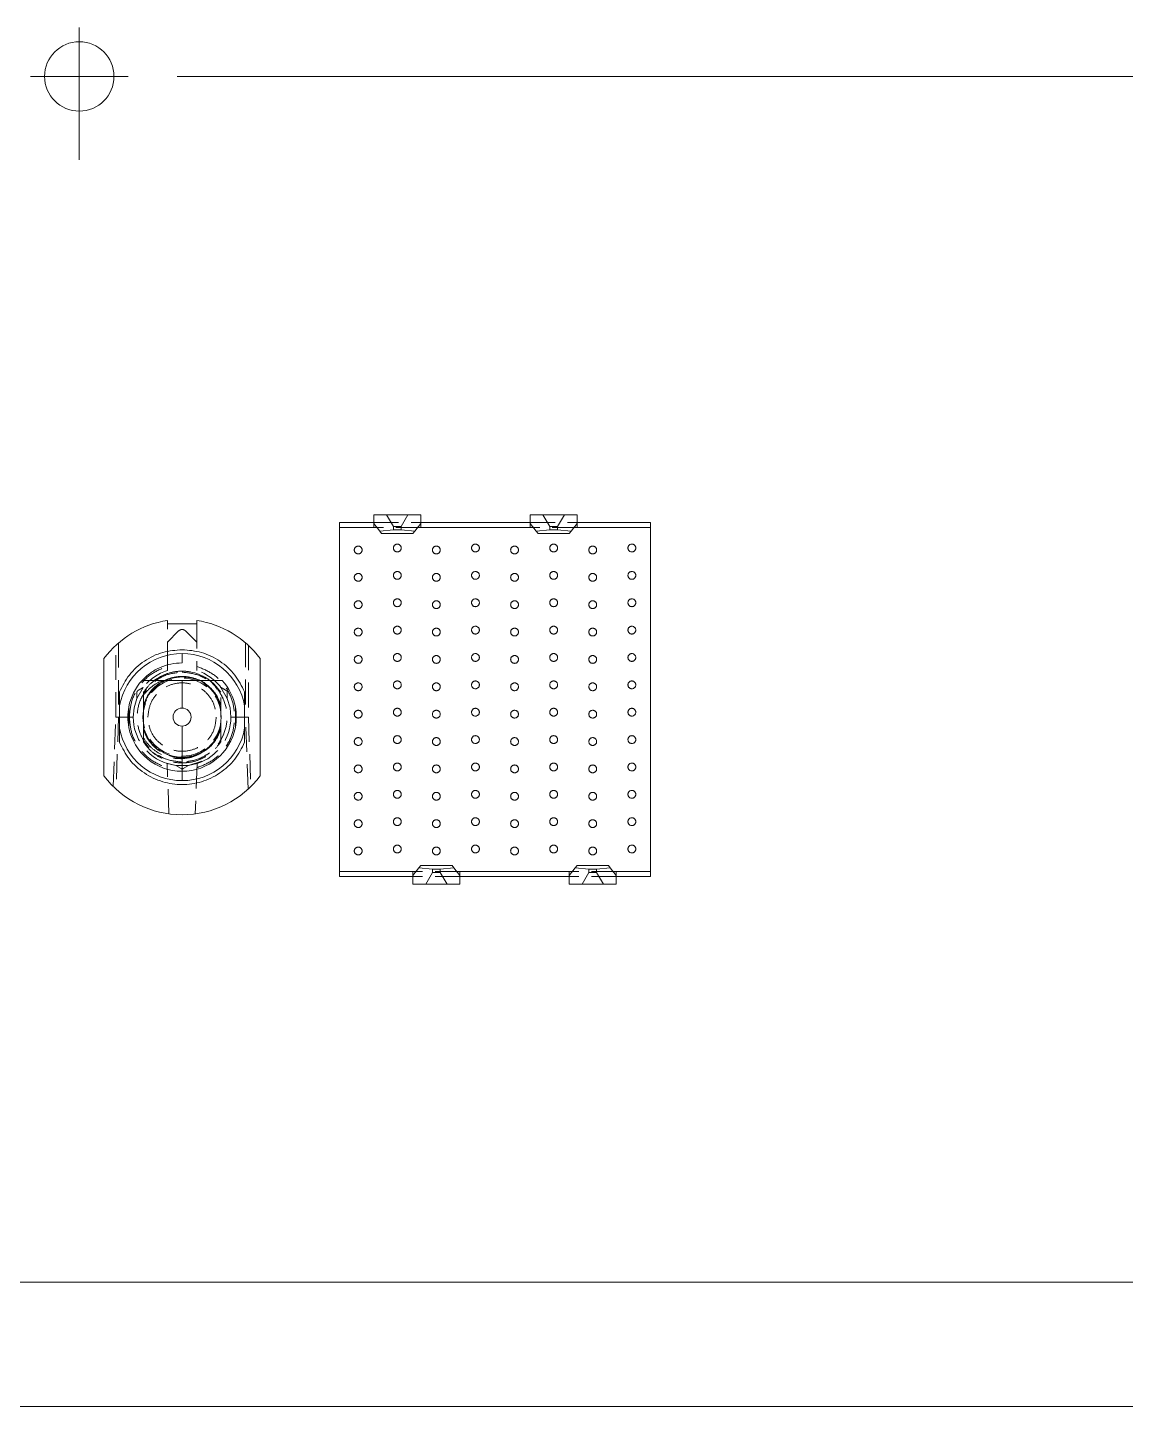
# Model space of a CAD drawing. Header units: millimetres. Extents: x -17 to 589, y 5 to 415.
# Drawn here: x 394.7 to 450.8, y 96.4 to 166.9 of the extents above; entities that cross this region are included whole.
import ezdxf

# ---------------------------------------------------------------- set-up
doc = ezdxf.new("R2010")
doc.units = ezdxf.units.MM
doc.linetypes.add('HIDDEN', pattern=[1.905, 1.27, -0.635])

# ---------------------------------------------------------------- blocks, each defined once
blk = doc.blocks.new('SW_CENTERMARKSYMBOL_1')
at = {"color": 0, "linetype": 'Continuous', "lineweight": 0}
for p, q in [((209.54, 0), (209.54, 2.5)), ((209.54, 0), (207.04, 0)), ((209.54, 0), (209.54, -2.5)), ((209.54, 0), (212.04, 0)), ((309.31, 0), (214.54, 0)), ((209.54, -2.5), (209.54, -4.275))]:
    blk.add_line(p, q, dxfattribs=at)
blk = doc.blocks.new('SW_CENTERMARKSYMBOL_0')
at = {"color": 0, "linetype": 'Continuous', "lineweight": 0}
blk.add_line((274.4, 0), (144.7, 0), dxfattribs=at)
blk = doc.blocks.new('d')
at = {"color": 5, "lineweight": 15}
blk.add_line((685.799, 50.932), (1117.599, 50.932), dxfattribs=at)
blk.add_circle((1006.459, 118.982), 1.775, dxfattribs=at)
at = {"color": 5, "lineweight": 0}
for name, p in [('SW_CENTERMARKSYMBOL_1', (796.919, 118.982)), ('SW_CENTERMARKSYMBOL_0', (831.849, 57.282))]:
    blk.add_blockref(name, p, dxfattribs=at)

msp = doc.modelspace()

# ---------------------------------------------------------------- linework, layer by layer
at = {"color": 7, "linetype": 'Continuous', "lineweight": 15}
for p, q in [((412.3869, 141.5639), (412.3869, 142.0139)), ((412.3869, 142.0139), (413.0405, 142.0139)), ((413.0405, 142.0139), (413.3869, 141.4139)), ((413.0405, 142.0139), (414.1333, 142.0139)), ((413.7869, 141.4139), (414.1333, 142.0139)), ((414.1333, 142.0139), (414.7869, 142.0139)), ((414.7869, 142.0139), (414.7869, 141.5639)), ((420.3869, 141.5639), (420.3869, 142.0139)), ((420.3869, 142.0139), (421.0405, 142.0139)), ((421.0405, 142.0139), (421.3869, 141.4139)), ((421.0405, 142.0139), (422.1333, 142.0139)), ((421.7869, 141.4139), (422.1333, 142.0139)), ((422.1333, 142.0139), (422.7869, 142.0139)), ((422.7869, 142.0139), (422.7869, 141.5639)), ((410.6369, 141.6139), (412.3869, 141.6139)), ((410.6369, 141.6139), (410.6369, 141.3639)), ((410.6369, 141.3639), (410.6369, 123.7639)), ((412.3869, 141.3639), (410.6369, 141.3639)), ((412.6916, 141.1831), (412.3869, 141.5639)), ((412.3869, 141.3639), (412.3869, 141.5639)), ((412.6916, 141.1831), (413.3869, 141.2439)), ((412.7869, 141.0639), (412.6916, 141.1831)), ((413.7869, 141.4139), (413.3869, 141.4139)), ((413.3869, 141.4139), (413.3869, 141.2439)), ((413.3869, 141.2439), (413.7869, 141.2439)), ((413.7869, 141.2439), (413.7869, 141.4139)), ((413.7869, 141.2439), (414.4823, 141.1831)), ((414.4823, 141.1831), (414.3869, 141.0639)), ((414.4823, 141.1831), (414.7869, 141.5639)), ((414.7869, 141.6139), (420.3869, 141.6139)), ((414.7869, 141.5639), (414.7869, 141.3639)), ((420.3869, 141.3639), (414.7869, 141.3639)), ((420.6916, 141.1831), (420.3869, 141.5639)), ((420.3869, 141.3639), (420.3869, 141.5639)), ((420.6916, 141.1831), (421.3869, 141.2439)), ((420.7869, 141.0639), (420.6916, 141.1831)), ((421.3869, 141.4139), (421.3869, 141.2439)), ((421.7869, 141.4139), (421.3869, 141.4139)), ((421.3869, 141.2439), (421.7869, 141.2439)), ((421.7869, 141.2439), (421.7869, 141.4139)), ((421.7869, 141.2439), (422.4823, 141.1831)), ((422.4823, 141.1831), (422.3869, 141.0639)), ((422.7869, 141.5639), (422.4823, 141.1831)), ((422.7869, 141.6139), (426.5369, 141.6139)), ((422.7869, 141.5639), (422.7869, 141.3639)), ((426.5369, 141.3639), (422.7869, 141.3639)), ((426.5369, 141.6139), (426.5369, 141.3639)), ((426.5369, 123.7639), (426.5369, 141.3639)), ((414.3869, 141.0639), (412.7869, 141.0639)), ((422.3869, 141.0639), (420.7869, 141.0639)), ((401.8269, 136.6073), (401.8269, 136.4389)), ((403.3269, 136.4389), (401.8269, 136.4389)), ((403.3269, 136.6073), (403.3269, 136.4389)), ((402.5769, 134.9139), (402.5769, 134.4389)), ((398.5769, 134.6639), (398.5769, 128.6639)), ((406.5769, 128.6639), (406.5769, 134.6639)), ((402.5769, 132.1287), (402.5769, 133.5389)), ((402.5769, 128.8889), (402.5769, 131.1991)), ((402.5769, 128.8889), (402.5769, 128.4139)), ((410.6369, 123.7639), (414.3869, 123.7639)), ((410.6369, 123.7639), (410.6369, 123.5139)), ((410.6369, 123.5139), (414.3869, 123.5139)), ((414.6916, 123.9447), (414.3869, 123.5639)), ((414.3869, 123.5639), (414.3869, 123.7639)), ((414.3869, 123.1139), (414.3869, 123.5639)), ((414.6916, 123.9447), (414.7869, 124.0639)), ((415.3869, 123.8839), (414.6916, 123.9447)), ((414.7869, 124.0639), (416.3869, 124.0639)), ((415.3869, 123.7139), (415.0405, 123.1139)), ((415.7869, 123.8839), (415.3869, 123.8839)), ((415.3869, 123.8839), (415.3869, 123.7139)), ((415.3869, 123.7139), (415.7869, 123.7139)), ((416.4823, 123.9447), (415.7869, 123.8839)), ((415.7869, 123.7139), (415.7869, 123.8839)), ((416.1333, 123.1139), (415.7869, 123.7139)), ((416.3869, 124.0639), (416.4823, 123.9447)), ((416.4823, 123.9447), (416.7869, 123.5639)), ((416.7869, 123.7639), (422.3869, 123.7639)), ((416.7869, 123.7639), (416.7869, 123.5639)), ((416.7869, 123.5639), (416.7869, 123.1139)), ((422.3869, 123.5139), (416.7869, 123.5139)), ((422.3869, 123.5639), (422.6914, 123.9445)), ((422.3869, 123.5639), (422.3869, 123.7639)), ((422.3869, 123.1139), (422.3869, 123.5639)), ((422.6914, 123.9445), (422.7869, 124.0639)), ((423.3869, 123.8839), (422.6914, 123.9445)), ((422.7869, 124.0639), (424.3869, 124.0639)), ((423.3869, 123.7139), (423.0405, 123.1139)), ((423.3869, 123.8839), (423.3869, 123.7139)), ((423.7869, 123.8839), (423.3869, 123.8839)), ((423.3869, 123.7139), (423.7869, 123.7139)), ((424.4824, 123.9445), (423.7869, 123.8839)), ((423.7869, 123.7139), (423.7869, 123.8839)), ((424.1333, 123.1139), (423.7869, 123.7139)), ((424.3869, 124.0639), (424.4824, 123.9445)), ((424.4824, 123.9445), (424.7869, 123.5639)), ((424.7869, 123.7639), (426.5369, 123.7639)), ((424.7869, 123.7639), (424.7869, 123.5639)), ((424.7869, 123.5639), (424.7869, 123.1139)), ((426.5369, 123.5139), (424.7869, 123.5139)), ((426.5369, 123.5139), (426.5369, 123.7639)), ((415.0405, 123.1139), (414.3869, 123.1139)), ((416.1333, 123.1139), (415.0405, 123.1139)), ((416.7869, 123.1139), (416.1333, 123.1139)), ((423.0405, 123.1139), (422.3869, 123.1139)), ((424.1333, 123.1139), (423.0405, 123.1139)), ((424.7869, 123.1139), (424.1333, 123.1139)), ((76.6569, 96.3939), (508.4569, 96.3939))]:
    msp.add_line(p, q, dxfattribs=at)
at = {"color": 7, "linetype": 'HIDDEN', "lineweight": 0}
for p, q in [((412.3869, 141.6139), (414.7869, 141.6139)), ((414.7869, 141.3639), (412.3869, 141.3639)), ((420.3869, 141.6139), (422.7869, 141.6139)), ((422.7869, 141.3639), (420.3869, 141.3639)), ((401.8269, 134.2576), (401.8269, 136.4389)), ((403.3269, 136.4389), (403.3269, 134.2576)), ((399.3269, 135.4636), (399.3269, 132.3142)), ((401.8269, 135.4987), (402.4001, 136.072)), ((402.7537, 136.072), (403.3269, 135.4987)), ((405.8269, 132.3142), (405.8269, 135.4636)), ((399.1826, 131.6639), (399.1826, 135.3352)), ((405.9713, 135.3352), (405.9713, 131.6639)), ((403.9746, 133.5531), (404.5519, 132.9374)), ((400.5914, 133.183), (400.2686, 132.6238)), ((400.2686, 132.6238), (400.2686, 132.9389)), ((400.7513, 133.1157), (400.6019, 132.9374)), ((400.6019, 132.9374), (400.6019, 131.9791)), ((400.6019, 132.6648), (400.6019, 132.3148)), ((400.6019, 132.3148), (400.6019, 132.6648)), ((404.2579, 132.8865), (404.5519, 132.3148)), ((404.258, 132.8865), (404.5519, 132.3148)), ((404.5519, 132.9374), (404.3542, 133.1734)), ((404.5519, 132.6648), (404.5519, 132.3148)), ((404.5624, 133.183), (404.8353, 133.0255)), ((404.8853, 132.6238), (404.5624, 133.183)), ((400.7638, 132.6296), (400.6019, 132.3148)), ((400.6019, 132.2299), (400.7495, 132.5428)), ((400.7495, 132.5428), (400.6019, 132.2299)), ((400.6019, 131.9791), (400.6019, 131.3487)), ((404.3921, 132.5689), (404.5519, 132.2299)), ((404.5519, 132.2299), (404.3921, 132.5689)), ((404.5519, 132.3148), (404.428, 132.5559)), ((404.5519, 131.9791), (404.5519, 132.2299)), ((404.5519, 131.7455), (404.5519, 131.9791)), ((404.5519, 131.6639), (404.5519, 131.932)), ((399.0584, 128.1114), (399.1825, 131.6639)), ((399.3269, 131.6639), (399.1826, 131.6639)), ((399.3269, 131.6639), (399.1982, 127.9782)), ((399.3269, 131.6639), (399.8769, 131.6639)), ((400.0769, 131.6639), (399.8769, 131.6639)), ((400.6019, 131.3487), (400.6019, 130.5913)), ((404.5519, 131.0979), (404.5519, 131.3487)), ((405.2769, 131.6639), (405.0769, 131.6639)), ((405.2769, 131.6639), (405.8269, 131.6639)), ((405.9556, 127.9782), (405.8269, 131.6639)), ((405.8269, 131.6639), (405.9713, 131.6639)), ((405.9714, 131.6639), (406.0954, 128.1114)), ((400.6019, 131.013), (400.6019, 130.3904)), ((400.6019, 130.5913), (400.6019, 131.013)), ((400.6019, 131.013), (400.8094, 130.6095)), ((400.8644, 130.5414), (400.602, 131.0979)), ((400.602, 131.0979), (400.8644, 130.5414)), ((400.8644, 130.5414), (400.602, 131.0979)), ((400.602, 131.0979), (400.8644, 130.5414)), ((404.5519, 131.0979), (404.1907, 130.3924)), ((404.5519, 131.013), (404.2876, 130.499)), ((404.2876, 130.499), (404.5519, 131.013)), ((404.5519, 131.013), (404.2876, 130.499)), ((404.5519, 131.0979), (404.301, 130.5658)), ((404.301, 130.5658), (404.5519, 131.0979)), ((404.5519, 131.0979), (404.301, 130.5658)), ((404.301, 130.5658), (404.5519, 131.0979)), ((404.3221, 130.566), (404.5519, 131.013)), ((404.5519, 131.0979), (404.3304, 130.628)), ((404.3304, 130.6281), (404.5519, 131.0979)), ((404.5519, 130.3904), (404.5519, 131.013)), ((404.5519, 130.663), (404.5519, 130.3904)), ((405.3019, 131.1395), (405.3019, 131.1395)), ((400.6019, 130.3904), (400.8311, 130.1169)), ((401.1203, 129.8394), (401.4019, 129.6287)), ((404.3865, 130.1929), (404.5519, 130.3904)), ((404.4352, 130.251), (404.5519, 130.3904)), ((401.7837, 129.302), (402.2541, 129.1848)), ((401.9019, 126.7097), (401.812, 129.2838)), ((402.2541, 129.1848), (401.812, 129.2838)), ((402.5269, 129.0273), (402.2541, 129.1848)), ((402.2541, 129.1848), (402.8998, 129.1848)), ((402.312, 129.3471), (402.5769, 129.3139)), ((402.5769, 129.3139), (402.9006, 129.3545)), ((402.5769, 129.3139), (402.8872, 129.3528)), ((402.8998, 129.1848), (402.6269, 129.0273)), ((402.8998, 129.1848), (403.5879, 129.405)), ((403.3418, 129.2838), (402.8998, 129.1848)), ((403.3418, 129.2838), (403.2519, 126.7097)), ((416.7869, 123.7639), (414.3869, 123.7639)), ((416.7869, 123.5139), (414.3869, 123.5139)), ((424.7869, 123.7639), (422.3869, 123.7639)), ((424.7869, 123.5139), (422.3869, 123.5139))]:
    msp.add_line(p, q, dxfattribs=at)
at = {"color": 7, "linetype": 'HIDDEN', "lineweight": 0, "flags": 128}
for points in [[(401.8008, 133.5931), (401.8294, 133.5969), (401.8384, 133.597), (401.8397, 133.5968), (401.8405, 133.5964), (401.8407, 133.5962), (401.8407, 133.5962), (401.8407, 133.5961), (401.8408, 133.5961), (401.8408, 133.5961), (401.8408, 133.5961), (401.8408, 133.5961), (401.8408, 133.5962), (401.8407, 133.5964), (401.8407, 133.5965), (401.8407, 133.5965), (401.8407, 133.5965), (401.8407, 133.5965), (401.8407, 133.5965), (401.8407, 133.5964), (401.8408, 133.5962), (401.8408, 133.596), (401.8409, 133.5959), (401.8409, 133.5959), (401.8409, 133.5958), (401.8409, 133.5958), (401.8409, 133.5958), (401.8409, 133.5958), (401.8409, 133.5955), (401.8408, 133.5951), (401.8405, 133.5944), (401.8375, 133.5918), (401.708, 133.5276), (401.545, 133.4404)], [(400.6019, 132.9374), (400.6019, 132.9374)], [(400.6019, 132.9374), (400.6019, 132.9374)], [(400.6019, 132.9374), (400.6019, 132.9374)], [(400.6019, 132.9374), (400.6019, 132.9374)], [(400.6019, 132.9374), (400.6019, 132.9374)], [(400.6019, 132.9374), (400.6019, 132.9374)], [(400.6019, 132.9374), (400.6019, 132.9374)], [(400.6019, 132.9374), (400.6019, 132.9374)], [(404.5519, 132.9374), (404.5519, 132.9374)], [(400.0769, 131.6639), (400.1207, 132.1295), (400.2686, 132.6238)], [(400.6019, 131.9791), (400.6019, 131.9791)], [(404.5519, 132.2299), (404.5519, 132.2299)], [(404.5519, 132.2299), (404.5519, 132.2299)], [(404.5519, 132.2299), (404.5519, 132.2299)], [(404.5519, 132.2299), (404.5519, 132.2299)], [(404.5519, 132.2299), (404.5519, 132.2299)], [(404.8853, 132.6238), (405.0332, 132.1295), (405.0769, 131.6554)], [(400.6019, 131.3487), (400.6019, 131.3487)], [(400.7977, 130.6367), (400.7977, 130.6367)], [(404.5519, 131.0979), (404.5519, 131.0979)], [(404.5519, 131.0979), (404.5519, 131.0979)], [(404.5519, 131.0979), (404.5519, 131.0979)], [(404.5519, 131.0979), (404.5519, 131.0979)], [(404.5519, 131.0979), (404.5519, 131.0979)], [(404.5519, 131.0979), (404.5519, 131.0979)], [(404.5519, 131.0979), (404.5519, 131.0979)], [(404.5519, 131.0979), (404.5519, 131.0979)], [(400.6019, 130.3904), (400.6019, 130.3904)], [(400.6019, 130.3904), (400.6019, 130.3904)], [(400.6019, 130.3904), (400.6019, 130.3904)], [(400.6019, 130.3904), (400.6019, 130.3904)], [(400.6019, 130.3904), (400.6019, 130.3904)], [(400.6019, 130.3904), (400.6019, 130.3904)], [(400.6019, 130.3904), (400.6019, 130.3904)], [(401.5497, 129.8847), (401.5497, 129.8847)], [(404.5519, 130.3904), (404.5519, 130.3904)]]:
    msp.add_lwpolyline(points, dxfattribs=at)
at = {"color": 7, "linetype": 'Continuous', "lineweight": 15}
msp.add_circle((397.3169, 164.4439), 1.775, dxfattribs=at)
at = {"color": 7, "linetype": 'HIDDEN', "lineweight": 0}
for centre, radius in [((411.5869, 140.2139), 0.2), ((413.5869, 140.3139), 0.2), ((415.5869, 140.2139), 0.2), ((417.5869, 140.3139), 0.2), ((419.5869, 140.2139), 0.2), ((421.5869, 140.3139), 0.2), ((423.5869, 140.2139), 0.2), ((425.5869, 140.3139), 0.2), ((411.5869, 138.8139), 0.2), ((413.5869, 138.9139), 0.2), ((415.5869, 138.8139), 0.2), ((417.5869, 138.9139), 0.2), ((419.5869, 138.8139), 0.2), ((421.5869, 138.9139), 0.2), ((423.5869, 138.8139), 0.2), ((425.5869, 138.9139), 0.2), ((411.5869, 137.4139), 0.2), ((413.5869, 137.5139), 0.2), ((415.5869, 137.4139), 0.2), ((417.5869, 137.5139), 0.2), ((419.5869, 137.4139), 0.2), ((421.5869, 137.5139), 0.2), ((423.5869, 137.4139), 0.2), ((425.5869, 137.5139), 0.2), ((411.5869, 136.0139), 0.2), ((413.5869, 136.1139), 0.2), ((415.5869, 136.0139), 0.2), ((417.5869, 136.1139), 0.2), ((419.5869, 136.0139), 0.2), ((421.5869, 136.1139), 0.2), ((423.5869, 136.0139), 0.2), ((425.5869, 136.1139), 0.2), ((411.5869, 134.6139), 0.2), ((413.5869, 134.7139), 0.2), ((415.5869, 134.6139), 0.2), ((417.5869, 134.7139), 0.2), ((419.5869, 134.6139), 0.2), ((421.5869, 134.7139), 0.2), ((423.5869, 134.6139), 0.2), ((425.5869, 134.7139), 0.2), ((402.5769, 131.6639), 2), ((411.5869, 133.2139), 0.2), ((413.5869, 133.3139), 0.2), ((415.5869, 133.2139), 0.2), ((417.5869, 133.3139), 0.2), ((419.5869, 133.2139), 0.2), ((421.5869, 133.3139), 0.2), ((423.5869, 133.2139), 0.2), ((425.5869, 133.3139), 0.2), ((411.5869, 131.8139), 0.2), ((413.5869, 131.9139), 0.2), ((415.5869, 131.8139), 0.2), ((417.5869, 131.9139), 0.2), ((419.5869, 131.8139), 0.2), ((421.5869, 131.9139), 0.2), ((423.5869, 131.8139), 0.2), ((425.5869, 131.9139), 0.2), ((411.5869, 130.4139), 0.2), ((413.5869, 130.5139), 0.2), ((415.5869, 130.4139), 0.2), ((417.5869, 130.5139), 0.2), ((419.5869, 130.4139), 0.2), ((421.5869, 130.5139), 0.2), ((423.5869, 130.4139), 0.2), ((425.5869, 130.5139), 0.2), ((411.5869, 129.0139), 0.2), ((413.5869, 129.1139), 0.2), ((415.5869, 129.0139), 0.2), ((417.5869, 129.1139), 0.2), ((419.5869, 129.0139), 0.2), ((421.5869, 129.1139), 0.2), ((423.5869, 129.0139), 0.2), ((425.5869, 129.1139), 0.2), ((411.5869, 127.6139), 0.2), ((413.5869, 127.7139), 0.2), ((415.5869, 127.6139), 0.2), ((417.5869, 127.7139), 0.2), ((419.5869, 127.6139), 0.2), ((421.5869, 127.7139), 0.2), ((423.5869, 127.6139), 0.2), ((425.5869, 127.7139), 0.2), ((411.5869, 126.2139), 0.2), ((413.5869, 126.3139), 0.2), ((415.5869, 126.2139), 0.2), ((417.5869, 126.3139), 0.2), ((419.5869, 126.2139), 0.2), ((421.5869, 126.3139), 0.2), ((423.5869, 126.2139), 0.2), ((425.5869, 126.3139), 0.2), ((411.5869, 124.8139), 0.2), ((413.5869, 124.9139), 0.2), ((415.5869, 124.8139), 0.2), ((417.5869, 124.9139), 0.2), ((419.5869, 124.8139), 0.2), ((421.5869, 124.9139), 0.2), ((423.5869, 124.8139), 0.2), ((425.5869, 124.9139), 0.2)]:
    msp.add_circle(centre, radius, dxfattribs=at)
at = {"color": 7, "linetype": 'Continuous', "lineweight": 15}
for radius, start, end in [(5, 98.626927, 143.130102), (5, 36.869898, 81.373073), (3.25, 90, 169.936726), (3.25, 10.063274, 90), (2.775, 137.49336, 169.107053), (2.775, 10.893239, 42.506629), (2.775, 169.106678, 190.893764), (0.4648, 90, 270), (0.4648, 270, 90), (2.775, 349.10676, 10.892947), (3.25, 190.063274, 270), (2.775, 190.892947, 270), (2.775, 270, 349.107053), (3.25, 270, 349.936726), (5, 216.869898, 323.130102)]:
    msp.add_arc((402.5769, 131.6639), radius, start, end, dxfattribs=at)
at = {"color": 7, "linetype": 'HIDDEN', "lineweight": 0}
for radius, start, end in [(2.5, 107.457603, 142.57976), (2.5, 37.42024, 72.542397), (2.35, 53.505811, 147.185082), (2.5, 180, 252.184311), (2.5, 287.815689, 0)]:
    msp.add_arc((402.5769, 131.6639), radius, start, end, dxfattribs=at)
for points in [[(402.4001, 136.072), (402.426, 136.0925), (402.4776, 136.1335), (402.5769, 136.151), (402.6762, 136.1335), (402.7279, 136.0925), (402.7537, 136.072)], [(404.5519, 132.9374), (404.4341, 133.094), (404.1985, 133.4072), (403.7118, 133.7479), (403.1636, 133.9651), (402.5769, 134.0383), (401.9902, 133.9651), (401.442, 133.7479), (400.9554, 133.4072), (400.7197, 133.094), (400.6019, 132.9374)], [(400.8269, 131.6639), (400.8532, 131.8929), (400.9058, 132.351), (401.3105, 132.9335), (401.889, 133.3228), (402.5769, 133.4595), (403.2649, 133.3228), (403.8433, 132.9335), (404.248, 132.351), (404.3006, 131.8929), (404.3269, 131.6639)], [(404.5519, 132.2299), (404.5037, 132.3691), (404.4073, 132.6475), (404.2283, 132.8816), (404.1388, 132.9986)], [(404.3269, 131.6639), (404.3006, 131.4349), (404.248, 130.9768), (403.8433, 130.3942), (403.2649, 130.005), (402.5769, 129.8683), (401.889, 130.005), (401.3105, 130.3942), (400.9058, 130.9768), (400.8532, 131.4349), (400.8269, 131.6639)], [(400.6019, 130.3904), (400.7197, 130.2336), (400.9554, 129.9202), (401.442, 129.5817), (401.9902, 129.3561), (402.3814, 129.328), (402.5769, 129.3139)], [(400.6019, 130.3904), (400.7197, 130.2336), (400.9554, 129.9202), (401.442, 129.5817), (401.9902, 129.3561), (402.3814, 129.328), (402.5769, 129.3139)], [(402.5769, 129.3139), (402.7725, 129.328), (403.1636, 129.3561), (403.7118, 129.5817), (404.1985, 129.9202), (404.4341, 130.2336), (404.5519, 130.3904)], [(402.5769, 129.3139), (402.7725, 129.328), (403.1636, 129.3561), (403.7118, 129.5817), (404.1985, 129.9202), (404.4341, 130.2336), (404.5519, 130.3904)], [(402.6269, 129.0273), (402.619, 129.0235), (402.6032, 129.0159), (402.5769, 129.0129), (402.5506, 129.0159), (402.5348, 129.0235), (402.5269, 129.0273)]]:
    msp.add_open_spline(points, degree=3, dxfattribs=at)
at = {"color": 7, "linetype": 'Continuous', "lineweight": 15}
for points, knots in [([(399.3769, 132.9533), (399.5281, 133.253), (399.8374, 133.8662), (400.6224, 134.5642), (401.564, 135.0297), (402.2484, 135.0863), (402.583, 135.1139)], [0, 0, 0, 0, 0.2443904, 0.5, 0.7556096, 1, 1, 1, 1]), ([(402.583, 135.1139), (402.9165, 135.0853), (403.5987, 135.0267), (404.5364, 134.5605), (405.318, 133.8636), (405.6262, 133.2522), (405.7769, 132.9533)], [0, 0, 0, 0, 0.2444238, 0.5, 0.7555762, 1, 1, 1, 1]), ([(402.5769, 134.4389), (402.3852, 134.4275), (402.0016, 134.4046), (401.4525, 134.2198), (400.9452, 133.9399), (400.6692, 133.6726), (400.5312, 133.5389)], [0, 0, 0, 0, 0.2500002, 0.5000003, 0.7500002, 1, 1, 1, 1]), ([(402.5769, 133.5389), (402.382, 133.5389), (401.8776, 133.5389), (401.1958, 133.5389), (400.7468, 133.5389), (400.5312, 133.5389)], [0, 0, 0, 0, 0.2465257, 0.6381396, 1, 1, 1, 1]), ([(404.6227, 133.5389), (404.1851, 133.5389), (403.5821, 133.5389), (402.7933, 133.5389), (402.5769, 133.5389)], [0, 0, 0, 0, 0.7257574, 1, 1, 1, 1]), ([(399.3769, 132.9533), (399.3769, 132.8188), (399.3769, 132.645), (399.3769, 132.4507), (399.3769, 132.3701), (399.3769, 132.3161), (399.3769, 132.2765), (399.3769, 132.2503), (399.3769, 132.2363), (399.3769, 132.2322), (399.3769, 132.2319), (399.3769, 132.2318)], [0, 0, 0, 0, 0.5219302, 0.6747067, 0.7796367, 0.8517307, 0.9016652, 0.9545658, 0.9758811, 0.9930943, 1, 1, 1, 1]), ([(405.7769, 132.9533), (405.7769, 132.8188), (405.7769, 132.645), (405.7769, 132.4507), (405.7769, 132.3701), (405.7769, 132.3161), (405.7769, 132.2765), (405.7769, 132.2503), (405.7769, 132.2363), (405.7769, 132.2322), (405.7769, 132.2319), (405.7769, 132.2318)], [0, 0, 0, 0, 0.5219302, 0.6747067, 0.7796367, 0.8517307, 0.9016652, 0.9545658, 0.9758811, 0.9930943, 1, 1, 1, 1]), ([(399.3769, 132.2318), (399.3769, 132.0558), (399.3769, 131.7034), (399.3769, 131.3103), (399.3769, 131.1179), (399.3769, 131.096)], [0, 0, 0, 0, 0.46910025, 0.93961319, 1, 1, 1, 1]), ([(399.8519, 132.1883), (399.8519, 131.8982), (399.8519, 131.5451), (399.8519, 131.2009), (399.8519, 131.1395)], [0, 0, 0, 0, 0.821497, 1, 1, 1, 1]), ([(405.3019, 131.1395), (405.3019, 131.4296), (405.3019, 131.7827), (405.3019, 132.1269), (405.3019, 132.1883)], [0, 0, 0, 0, 0.8214863, 1, 1, 1, 1]), ([(405.7769, 132.2318), (405.7769, 132.0558), (405.7769, 131.7034), (405.7769, 131.3103), (405.7769, 131.1179), (405.7769, 131.096)], [0, 0, 0, 0, 0.4691002, 0.9396132, 1, 1, 1, 1]), ([(399.3769, 131.096), (399.3769, 131.0955), (399.3769, 131.0943), (399.3769, 131.0826), (399.3769, 131.0391), (399.3769, 130.8426), (399.3769, 130.6087), (399.3769, 130.4125), (399.3769, 130.3745)], [0, 0, 0, 0, 0.01692941, 0.03930051, 0.08169503, 0.23619785, 0.85215674, 1, 1, 1, 1]), ([(405.7769, 131.096), (405.7769, 131.0955), (405.7769, 131.0943), (405.7769, 131.0826), (405.7769, 131.0391), (405.7769, 130.8426), (405.7769, 130.6087), (405.7769, 130.4125), (405.7769, 130.3745)], [0, 0, 0, 0, 0.0169294, 0.0393005, 0.081695, 0.2361978, 0.8521567, 1, 1, 1, 1]), ([(405.7769, 130.3745), (405.626, 130.0755), (405.3172, 129.4638), (404.5339, 128.7617), (403.5943, 128.3133), (402.5769, 128.1653), (401.5596, 128.3133), (400.6199, 128.7617), (399.8366, 129.4638), (399.5279, 130.0755), (399.3769, 130.3745)], [0, 0, 0, 0, 0.1222036, 0.25, 0.3777964, 0.5, 0.6222036, 0.75, 0.8777964, 1, 1, 1, 1])]:
    msp.add_open_spline(points, degree=3, knots=knots, dxfattribs=at)
at = {"color": 7, "linetype": 'HIDDEN', "lineweight": 0}
for points, knots in [([(399.8769, 131.6639), (399.9027, 131.9465), (399.9557, 132.527), (400.3834, 133.313), (401.0197, 133.9422), (401.5626, 134.1544), (401.8269, 134.2576)], [0, 0, 0, 0, 0.2433924, 0.5, 0.7566076, 1, 1, 1, 1]), ([(401.8269, 134.2576), (401.8269, 134.2298), (401.8269, 134.1746), (401.8269, 134.1064), (401.8269, 134.0574), (401.8269, 134.0516), (401.8269, 134.0487)], [0, 0, 0, 0, 0.2586201, 0.5136175, 0.7560903, 1, 1, 1, 1]), ([(403.3269, 134.2576), (403.5912, 134.1544), (404.1342, 133.9422), (404.7704, 133.313), (405.1982, 132.527), (405.2511, 131.9465), (405.2769, 131.6639)], [0, 0, 0, 0, 0.2433924, 0.5, 0.7566076, 1, 1, 1, 1]), ([(403.3269, 134.2576), (403.3269, 134.2299), (403.3269, 134.1748), (403.3269, 134.1066), (403.3269, 134.0574), (403.3269, 134.0516), (403.3269, 134.0487)], [0, 0, 0, 0, 0.2581054, 0.5125954, 0.7555938, 1, 1, 1, 1]), ([(402.5769, 129.3639), (402.2877, 129.3948), (401.8412, 129.4425), (401.3051, 129.7288), (400.9397, 130.026), (400.6404, 130.392), (400.3631, 130.928), (400.2211, 131.6639), (400.3631, 132.3996), (400.6403, 132.9357), (400.9394, 133.3016), (401.3049, 133.5989), (401.8411, 133.8853), (402.2877, 133.933), (402.5769, 133.9639)], [0, 0, 0, 0, 0.1197215, 0.1848235, 0.25, 0.315102, 0.3802785, 0.5, 0.6197215, 0.6848235, 0.75, 0.815102, 0.8802785, 1, 1, 1, 1]), ([(403.8151, 133.3295), (403.8086, 133.336), (403.6498, 133.4958), (403.2182, 133.664), (402.5797, 133.7805), (401.9245, 133.6743), (401.3406, 133.376), (400.862, 132.9145), (400.6886, 132.5147), (400.6019, 132.3148)], [0, 0, 0, 0, 0.0069753, 0.1724794, 0.3379835, 0.5034876, 0.6689918, 0.8344959, 1, 1, 1, 1]), ([(400.6019, 132.3148), (400.6886, 132.5147), (400.862, 132.9146), (401.3405, 133.3759), (401.9249, 133.6748), (402.5783, 133.7788), (403.2235, 133.6704), (403.7364, 133.437), (403.9605, 133.1924), (404.0378, 133.108)], [0, 0, 0, 0, 0.1532182, 0.3064365, 0.4596547, 0.6128729, 0.7660911, 0.9193093, 1, 1, 1, 1]), ([(404.1069, 133.0393), (404.0082, 133.1486), (403.7638, 133.4194), (403.2244, 133.6716), (402.578, 133.7785), (401.925, 133.6749), (401.3405, 133.3759), (400.8621, 132.9146), (400.6886, 132.5147), (400.6019, 132.3148)], [0, 0, 0, 0, 0.1013776, 0.2511479, 0.4009184, 0.550689, 0.7004591, 0.8502298, 1, 1, 1, 1]), ([(400.6019, 132.3148), (400.6887, 132.5147), (400.8621, 132.9146), (401.3405, 133.3758), (401.925, 133.6748), (402.578, 133.7784), (403.2245, 133.6717), (403.7678, 133.4168), (404.0151, 133.1423), (404.1168, 133.0294)], [0, 0, 0, 0, 0.1492875, 0.2985749, 0.4478623, 0.5971496, 0.746437, 0.8957243, 1, 1, 1, 1]), ([(400.6019, 132.3148), (400.6887, 132.5147), (400.8621, 132.9146), (401.3405, 133.3758), (401.925, 133.6748), (402.578, 133.7785), (403.2244, 133.6716), (403.7646, 133.4188), (404.0096, 133.1472), (404.1089, 133.0372)], [0, 0, 0, 0, 0.1496693, 0.2993386, 0.4490079, 0.5986771, 0.7483464, 0.8980157, 1, 1, 1, 1]), ([(404.5519, 132.3148), (404.4652, 132.5147), (404.2918, 132.9146), (403.8134, 133.3758), (403.2286, 133.6751), (402.5769, 133.7775), (401.9253, 133.6751), (401.3404, 133.3758), (400.8621, 132.9146), (400.6887, 132.5147), (400.6019, 132.3148)], [0, 0, 0, 0, 0.1249999, 0.2499999, 0.3749998, 0.4999998, 0.6249998, 0.7499998, 0.8749999, 1, 1, 1, 1]), ([(400.6019, 132.2299), (400.6828, 132.4367), (400.8447, 132.8504), (401.3212, 133.3326), (401.9129, 133.6465), (402.5769, 133.7543), (403.2409, 133.6466), (403.8327, 133.3326), (404.3092, 132.8504), (404.471, 132.4367), (404.5519, 132.2299)], [0, 0, 0, 0, 0.1249999, 0.2499999, 0.375, 0.5000001, 0.625, 0.75, 0.8750001, 1, 1, 1, 1]), ([(404.5519, 132.2299), (404.471, 132.4367), (404.3092, 132.8504), (403.8327, 133.3326), (403.2409, 133.6466), (402.5769, 133.7543), (401.9129, 133.6465), (401.3212, 133.3326), (400.8447, 132.8504), (400.6828, 132.4367), (400.6019, 132.2299)], [0, 0, 0, 0, 0.12499988, 0.24999996, 0.37500004, 0.49999995, 0.62499997, 0.75000006, 0.87500008, 1, 1, 1, 1]), ([(400.6019, 132.8029), (400.7546, 132.9697), (401.0602, 133.3035), (401.5125, 133.5176), (401.7652, 133.5838), (401.8008, 133.5931)], [0, 0, 0, 0, 0.461832, 0.924144, 1, 1, 1, 1]), ([(400.602, 132.2299), (400.6829, 132.4367), (400.8447, 132.8504), (401.3212, 133.3326), (401.9129, 133.6465), (402.5769, 133.7543), (403.2409, 133.6465), (403.8327, 133.3326), (404.3091, 132.8504), (404.471, 132.4367), (404.5519, 132.2299)], [0, 0, 0, 0, 0.12499995, 0.24999986, 0.37499975, 0.49999965, 0.62499959, 0.74999962, 0.87499974, 1, 1, 1, 1]), ([(404.5519, 132.2299), (404.471, 132.4367), (404.3091, 132.8504), (403.8327, 133.3326), (403.2409, 133.6465), (402.5769, 133.7543), (401.9129, 133.6465), (401.3212, 133.3326), (400.8447, 132.8504), (400.6829, 132.4367), (400.602, 132.2299)], [0, 0, 0, 0, 0.12500026, 0.25000038, 0.37500041, 0.50000035, 0.62500025, 0.75000014, 0.87500005, 1, 1, 1, 1]), ([(400.602, 132.2299), (400.6829, 132.4367), (400.8447, 132.8504), (401.3212, 133.3326), (401.9129, 133.6465), (402.5769, 133.7543), (403.2409, 133.6465), (403.8327, 133.3326), (404.3091, 132.8504), (404.471, 132.4367), (404.5519, 132.2299)], [0, 0, 0, 0, 0.1250001, 0.2500001, 0.375, 0.5, 0.6249999, 0.7499998, 0.8749999, 1, 1, 1, 1]), ([(404.5519, 132.2299), (404.471, 132.4367), (404.3091, 132.8504), (403.8327, 133.3326), (403.2409, 133.6465), (402.5769, 133.7543), (401.9129, 133.6465), (401.3212, 133.3326), (400.8447, 132.8504), (400.6829, 132.4367), (400.602, 132.2299)], [0, 0, 0, 0, 0.1250001, 0.2500002, 0.3750001, 0.5, 0.625, 0.7499999, 0.8749999, 1, 1, 1, 1]), ([(402.5769, 133.9639), (402.8661, 133.933), (403.3126, 133.8853), (403.8488, 133.599), (404.2142, 133.3018), (404.5134, 132.9358), (404.7907, 132.3998), (404.9327, 131.6639), (404.7907, 130.9282), (404.5135, 130.3921), (404.2145, 130.0262), (403.8489, 129.7289), (403.3128, 129.4425), (402.8661, 129.3948), (402.5769, 129.3639)], [0, 0, 0, 0, 0.1197215, 0.1848235, 0.25, 0.315102, 0.3802785, 0.5, 0.6197215, 0.6848235, 0.75, 0.815102, 0.8802785, 1, 1, 1, 1]), ([(400.2686, 132.9389), (400.2692, 132.9476), (400.2705, 132.965), (400.2811, 132.9894), (400.2969, 133.0108), (400.3113, 133.0206), (400.3186, 133.0255)], [0, 0, 0, 0, 0.2508005, 0.5000001, 0.7491996, 1, 1, 1, 1]), ([(400.3186, 133.0255), (400.3121, 133.0214), (400.3032, 133.0158), (400.291, 133.0024), (400.2857, 132.995), (400.2822, 132.9894), (400.279, 132.9836), (400.2751, 132.9751), (400.2693, 132.9573), (400.2689, 132.9467), (400.2686, 132.9389)], [0, 0, 0, 0, 0.3001484, 0.4066758, 0.452606, 0.4958734, 0.5400992, 0.5867242, 0.6945387, 1, 1, 1, 1]), ([(400.2686, 132.9389), (400.2686, 132.8569), (400.2686, 132.7485), (400.2686, 132.652), (400.2686, 132.6274), (400.2686, 132.625), (400.2686, 132.6238)], [0, 0, 0, 0, 0.63867683, 0.84373912, 0.92499857, 1, 1, 1, 1]), ([(400.5914, 133.183), (400.5904, 133.1825), (400.5883, 133.1812), (400.5669, 133.1689), (400.5147, 133.1387), (400.4276, 133.0885), (400.3568, 133.0476), (400.3186, 133.0255)], [0, 0, 0, 0, 0.074114, 0.1549226, 0.3599105, 0.65372, 1, 1, 1, 1]), ([(404.1388, 132.9986), (404.0523, 133.0907), (403.9506, 133.1989), (403.837, 133.303), (403.8174, 133.3249), (403.8136, 133.3318), (403.8132, 133.3341), (403.8134, 133.3351), (403.8136, 133.3355), (403.8137, 133.3356)], [0, 0, 0, 0, 0.80535932, 0.94596672, 0.98269229, 0.9932326, 0.99691866, 0.99850221, 1, 1, 1, 1]), ([(403.8137, 133.3356), (403.9763, 133.1941), (404.3015, 132.9111), (404.4685, 132.5136), (404.5519, 132.3148)], [0, 0, 0, 0, 0.5000004, 1, 1, 1, 1]), ([(404.0378, 133.108), (404.1145, 133.0388), (404.3531, 132.8237), (404.4716, 132.5206), (404.5519, 132.3148)], [0, 0, 0, 0, 0.321279, 1, 1, 1, 1]), ([(404.5519, 132.2299), (404.5037, 132.3691), (404.4073, 132.6475), (404.2283, 132.8816), (404.1388, 132.9986)], [0, 0, 0, 0, 0.5000007, 1, 1, 1, 1]), ([(404.8353, 133.0255), (404.7642, 133.0665), (404.6704, 133.1207), (404.5869, 133.1689), (404.5655, 133.1813), (404.5634, 133.1825), (404.5624, 133.183)], [0, 0, 0, 0, 0.6387212, 0.8437522, 0.9250038, 1, 1, 1, 1]), ([(404.8353, 133.0255), (404.8425, 133.0206), (404.8569, 133.0108), (404.8728, 132.9894), (404.8833, 132.965), (404.8846, 132.9476), (404.8853, 132.9389)], [0, 0, 0, 0, 0.2508005, 0.5000001, 0.7491996, 1, 1, 1, 1]), ([(404.8853, 132.9389), (404.885, 132.9466), (404.8846, 132.957), (404.879, 132.9743), (404.8753, 132.9826), (404.8723, 132.9884), (404.8688, 132.9941), (404.8634, 133.0017), (404.8509, 133.0157), (404.8419, 133.0213), (404.8353, 133.0255)], [0, 0, 0, 0, 0.3001484, 0.4066758, 0.452606, 0.4958734, 0.5400992, 0.5867242, 0.6945387, 1, 1, 1, 1]), ([(404.8853, 132.9389), (404.8853, 132.8569), (404.8853, 132.7485), (404.8853, 132.652), (404.8853, 132.6274), (404.8853, 132.625), (404.8853, 132.6238)], [0, 0, 0, 0, 0.6387178, 0.8437471, 0.9250006, 1, 1, 1, 1]), ([(400.6019, 132.3148), (400.6019, 132.2932), (400.6019, 132.2651), (400.6019, 132.2379), (400.6019, 132.231), (400.6019, 132.2302), (400.6019, 132.2299)], [0, 0, 0, 0, 0.6593264, 0.8552765, 0.9305099, 1, 1, 1, 1]), ([(400.6019, 132.2299), (400.6019, 132.2302), (400.6019, 132.231), (400.6019, 132.2378), (400.6019, 132.2645), (400.6019, 132.293), (400.6019, 132.3148)], [0, 0, 0, 0, 0.0688397, 0.1453138, 0.3446789, 1, 1, 1, 1]), ([(400.6019, 132.3148), (400.6019, 132.2931), (400.6019, 132.2651), (400.6019, 132.2378), (400.6019, 132.231), (400.6019, 132.2302), (400.6019, 132.2299)], [0, 0, 0, 0, 0.659561, 0.8553789, 0.9305367, 1, 1, 1, 1]), ([(404.5519, 132.2299), (404.5519, 132.2303), (404.5519, 132.231), (404.5519, 132.2379), (404.5519, 132.2645), (404.5519, 132.293), (404.5519, 132.3148)], [0, 0, 0, 0, 0.0688976, 0.145453, 0.3449293, 1, 1, 1, 1]), ([(404.5519, 132.3148), (404.5519, 132.2932), (404.5519, 132.2651), (404.5519, 132.2379), (404.5519, 132.231), (404.5519, 132.2302), (404.5519, 132.2299)], [0, 0, 0, 0, 0.6594708, 0.8553283, 0.9305157, 1, 1, 1, 1]), ([(399.8769, 131.6639), (399.9026, 131.3819), (399.9553, 130.8027), (400.3812, 130.0181), (401.0148, 129.3892), (401.556, 129.1761), (401.8194, 129.0723)], [0, 0, 0, 0, 0.24342254, 0.5, 0.75657746, 1, 1, 1, 1]), ([(403.3344, 129.0723), (403.5979, 129.1761), (404.139, 129.3892), (404.7726, 130.0181), (405.1985, 130.8027), (405.2512, 131.3819), (405.2769, 131.6639)], [0, 0, 0, 0, 0.24342254, 0.5, 0.75657746, 1, 1, 1, 1]), ([(400.6019, 131.0979), (400.6019, 131.0975), (400.6019, 131.0968), (400.6019, 131.0899), (400.6019, 131.0633), (400.6019, 131.0348), (400.6019, 131.013)], [0, 0, 0, 0, 0.0688628, 0.14538059, 0.34481419, 1, 1, 1, 1]), ([(400.6019, 131.0979), (400.6019, 131.0975), (400.6019, 131.0968), (400.6019, 131.0899), (400.6019, 131.0633), (400.6019, 131.0348), (400.6019, 131.013)], [0, 0, 0, 0, 0.0689465, 0.145569, 0.3451359, 1, 1, 1, 1]), ([(400.6019, 131.013), (400.6019, 131.0346), (400.6019, 131.0627), (400.6019, 131.0899), (400.6019, 131.0968), (400.6019, 131.0976), (400.6019, 131.0979)], [0, 0, 0, 0, 0.6595874, 0.8554208, 0.9305688, 1, 1, 1, 1]), ([(404.1907, 130.3924), (404.0626, 130.2541), (403.8065, 129.9774), (403.298, 129.7141), (402.7441, 129.5898), (402.1756, 129.6226), (401.637, 129.8075), (401.1714, 130.1322), (400.8004, 130.5684), (400.6681, 130.9214), (400.6019, 131.0979)], [0, 0, 0, 0, 0.125, 0.2500002, 0.3750006, 0.5000009, 0.6250009, 0.7500008, 0.8750004, 1, 1, 1, 1]), ([(400.6019, 131.0979), (400.6829, 130.8911), (400.8447, 130.4774), (401.3212, 129.9951), (401.9129, 129.6813), (402.5769, 129.5735), (403.241, 129.6812), (403.8327, 129.9952), (404.3092, 130.4774), (404.471, 130.8911), (404.5519, 131.0979)], [0, 0, 0, 0, 0.125, 0.2499999, 0.3749999, 0.5, 0.625, 0.7499999, 0.8749999, 1, 1, 1, 1]), ([(400.6019, 131.013), (400.6567, 130.8757), (400.7664, 130.6012), (401.0364, 130.2453), (401.3695, 129.9512), (401.7587, 129.7351), (402.1846, 129.6054), (402.6276, 129.5703), (403.0711, 129.6235), (403.3447, 129.7355), (403.4815, 129.7914)], [0, 0, 0, 0, 0.12500013, 0.25000025, 0.37500036, 0.50000042, 0.62500041, 0.75000034, 0.87500016, 1, 1, 1, 1]), ([(404.5519, 131.013), (404.4652, 130.8131), (404.2918, 130.4132), (403.8134, 129.952), (403.2286, 129.6527), (402.5769, 129.5502), (401.9253, 129.6527), (401.3404, 129.952), (400.8621, 130.4132), (400.6886, 130.813), (400.6019, 131.013)], [0, 0, 0, 0, 0.125, 0.25, 0.375, 0.5, 0.6250001, 0.75, 0.875, 1, 1, 1, 1]), ([(400.6019, 130.5913), (400.7191, 130.4284), (400.9519, 130.1047), (401.4449, 129.7639), (401.9964, 129.5501), (402.3843, 129.5399), (402.5769, 129.5348)], [0, 0, 0, 0, 0.2550541, 0.5067387, 0.755054, 1, 1, 1, 1]), ([(403.4055, 129.781), (403.5394, 129.8404), (403.8716, 129.9879), (404.2899, 130.4173), (404.4646, 130.8144), (404.5519, 131.013)], [0, 0, 0, 0, 0.2522664, 0.626133, 1, 1, 1, 1]), ([(404.5519, 131.013), (404.4692, 130.809), (404.3295, 130.4644), (404.0519, 130.2207), (403.9387, 130.1213)], [0, 0, 0, 0, 0.5921104, 1, 1, 1, 1]), ([(404.5519, 131.0979), (404.5519, 131.0975), (404.5519, 131.0968), (404.5519, 131.0899), (404.5519, 131.0633), (404.5519, 131.0348), (404.5519, 131.013)], [0, 0, 0, 0, 0.0688677, 0.1454157, 0.3449093, 1, 1, 1, 1]), ([(404.5519, 131.013), (404.5519, 131.0346), (404.5519, 131.0627), (404.5519, 131.0899), (404.5519, 131.0968), (404.5519, 131.0976), (404.5519, 131.0979)], [0, 0, 0, 0, 0.6593585, 0.8552741, 0.9304978, 1, 1, 1, 1]), ([(404.5519, 131.0979), (404.5519, 131.0975), (404.5519, 131.0967), (404.5519, 131.0899), (404.5519, 131.0633), (404.5519, 131.0348), (404.5519, 131.013)], [0, 0, 0, 0, 0.0689479, 0.1455816, 0.3451712, 1, 1, 1, 1]), ([(403.4815, 129.7914), (403.6156, 129.874), (403.8825, 130.0383), (404.0883, 130.2748), (404.1907, 130.3924)], [0, 0, 0, 0, 0.502467, 1, 1, 1, 1]), ([(403.4815, 129.7914), (403.3389, 129.7234), (403.052, 129.5865), (402.7359, 129.5521), (402.5769, 129.5348)], [0, 0, 0, 0, 0.4970634, 1, 1, 1, 1]), ([(402.5269, 129.0273), (402.5337, 129.0237), (402.543, 129.0188), (402.5607, 129.015), (402.5698, 129.0141), (402.5763, 129.0138), (402.583, 129.014), (402.5923, 129.0149), (402.6106, 129.0187), (402.62, 129.0236), (402.6269, 129.0273)], [0, 0, 0, 0, 0.3001484, 0.4066758, 0.452606, 0.4958734, 0.5400992, 0.5867242, 0.6945387, 1, 1, 1, 1])]:
    msp.add_open_spline(points, degree=3, knots=knots, dxfattribs=at)

# ---------------------------------------------------------------- block references
msp.add_blockref('d', (-609.1417, 45.4617))

doc.saveas('drawing.dxf')
